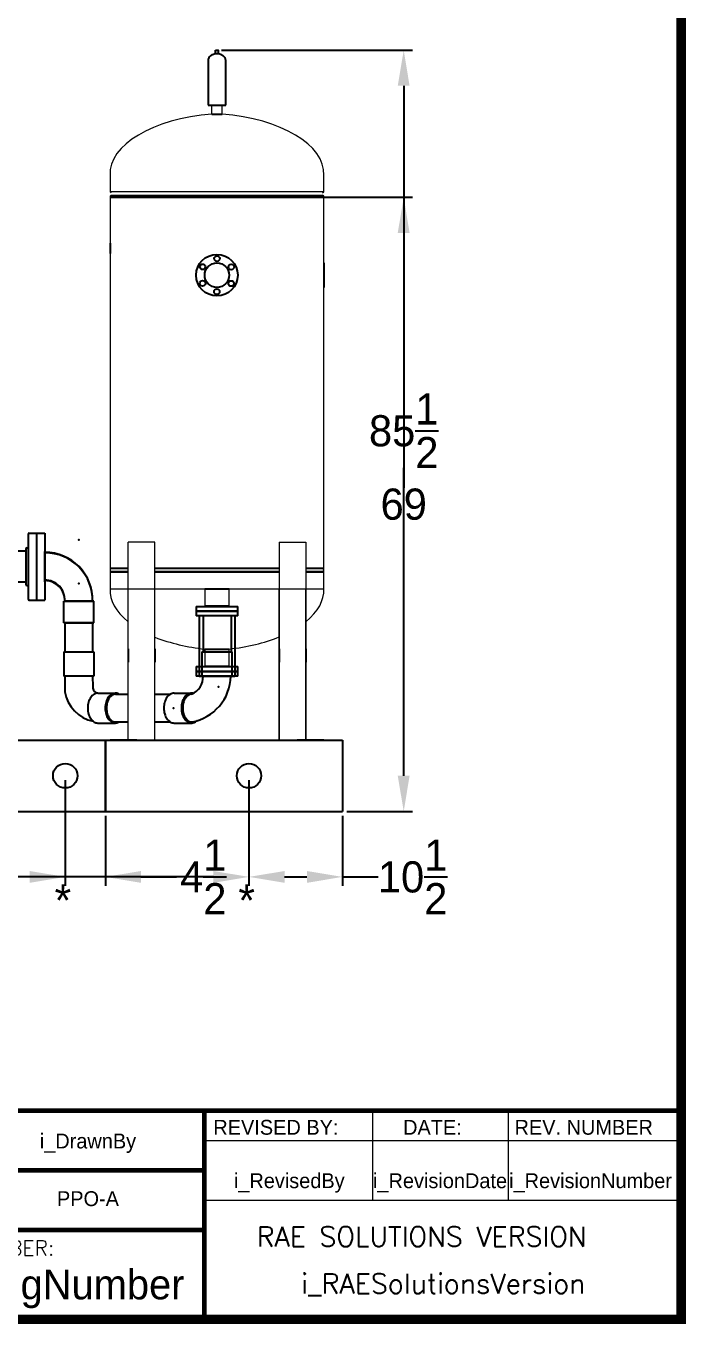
# Model space of a CAD drawing. Header units: inches. Extents: x 1687 to 2128, y 1222 to 1501.
# Drawn here: x 2049.5 to 2123.7, y 1228.3 to 1374.1 of the extents above; entities that cross this region are included whole.
import ezdxf
from ezdxf.enums import TextEntityAlignment as Align

# ---------------------------------------------------------------- set-up
doc = ezdxf.new("R2010")
doc.units = ezdxf.units.IN
doc.header["$MEASUREMENT"] = 0
doc.header["$PDSIZE"] = -1
for name, color, linetype in [('WATANK', 7, 'Continuous'), ('WCTANK', 7, 'Continuous'), ('WDPUMP', 7, 'Continuous'), ('WNOTANK', 7, 'Continuous'), ('WOTANK', 7, 'Continuous'), ('WSPUMP', 7, 'Continuous')]:
    doc.layers.add(name, color=color, linetype=linetype)
doc.styles.add('SIMPLEX', font='SIMPLEX')
doc.dimstyles.new('General Dimension', dxfattribs={"dimtxt": 3.5, "dimasz": 4, "dimexe": 1, "dimexo": 0.5, "dimgap": 0.09, "dimtad": 0, "dimtih": 1, "dimtoh": 1, "dimdec": 3, "dimzin": 0, "dimdsep": 46, "dimlunit": 5, "dimtxsty": 'Standard', "dimcen": 0.09, "dimadec": 0, "dimazin": 0, "dimtfac": 1, "dimtdec": 3, "dimtofl": 0, "dimtmove": 0, "dimatfit": 3, "dimfxl": 1, "dimtolj": 1, "dimtzin": 0, "dimarcsym": 0})

# ---------------------------------------------------------------- blocks, each defined once
blk = doc.blocks.new('*D46')
at = {"layer": 'Defpoints', "color": 0, "linetype": 'Continuous'}
for p in [(2012.32, 1289.86), (2074.58, 1289.86), (2074.58, 1278.5)]:
    blk.add_point(p, dxfattribs=at)
at = {"layer": 'WATANK', "color": 0, "linetype": 'Continuous', "lineweight": -2}
for p, q in [((2012.32, 1289.36), (2012.32, 1277.5)), ((2074.58, 1289.36), (2074.58, 1277.5)), ((2016.32, 1278.5), (2038.7, 1278.5)), ((2070.58, 1278.5), (2048.21, 1278.5))]:
    blk.add_line(p, q, dxfattribs=at)
at = {"layer": 'WATANK', "color": 0, "linetype": 'Continuous'}
for points in [[(2016.32, 1279.16), (2016.32, 1277.83), (2012.32, 1278.5)], [(2070.58, 1279.16), (2070.58, 1277.83), (2074.58, 1278.5)]]:
    blk.add_solid(points, dxfattribs=at)
at = {"layer": 'WATANK', "color": 0, "linetype": 'Continuous', "insert": (2043.45, 1278.5), "char_height": 3.5, "attachment_point": 5}
blk.add_mtext('\\A1;62{\\H1x;\\S1/4;}', dxfattribs=at)
blk = doc.blocks.new('*D47')
at = {"layer": 'Defpoints', "color": 0, "linetype": 'Continuous'}
for p in [(2074.58, 1289.86), (2085.08, 1285.86), (2085.08, 1278.5)]:
    blk.add_point(p, dxfattribs=at)
at = {"layer": 'WATANK', "color": 0, "linetype": 'Continuous', "lineweight": -2}
for p, q in [((2074.58, 1289.36), (2074.58, 1277.5)), ((2085.08, 1285.36), (2085.08, 1277.5)), ((2078.58, 1278.5), (2081.08, 1278.5)), ((2085.08, 1278.5), (2089.08, 1278.5))]:
    blk.add_line(p, q, dxfattribs=at)
at = {"layer": 'WATANK', "color": 0, "linetype": 'Continuous'}
for points in [[(2078.58, 1279.16), (2078.58, 1277.83), (2074.58, 1278.5)], [(2081.08, 1279.16), (2081.08, 1277.83), (2085.08, 1278.5)]]:
    blk.add_solid(points, dxfattribs=at)
at = {"layer": 'WATANK', "color": 0, "linetype": 'Continuous', "insert": (2092.96, 1278.5), "char_height": 3.5, "attachment_point": 5}
blk.add_mtext('\\A1;10{\\H1x;\\S1/2;}', dxfattribs=at)
blk = doc.blocks.new('*D50')
at = {"layer": 'Defpoints', "color": 0, "linetype": 'Continuous'}
for p in [(1999.01, 1289.86), (2053.95, 1289.86), (2053.95, 1278.5)]:
    blk.add_point(p, dxfattribs=at)
at = {"layer": 'WNOTANK', "color": 0, "linetype": 'Continuous', "lineweight": -2}
for p, q in [((1999.01, 1289.36), (1999.01, 1277.5)), ((2053.95, 1289.36), (2053.95, 1277.5)), ((2003.01, 1278.5), (2023.47, 1278.5)), ((2049.95, 1278.5), (2029.48, 1278.5))]:
    blk.add_line(p, q, dxfattribs=at)
at = {"layer": 'WNOTANK', "color": 0, "linetype": 'Continuous'}
for points in [[(2003.01, 1279.16), (2003.01, 1277.83), (1999.01, 1278.5)], [(2049.95, 1279.16), (2049.95, 1277.83), (2053.95, 1278.5)]]:
    blk.add_solid(points, dxfattribs=at)
at = {"layer": 'WNOTANK', "color": 0, "linetype": 'Continuous', "insert": (2026.48, 1278.5), "char_height": 3.5, "attachment_point": 5}
blk.add_mtext('\\A1;55', dxfattribs=at)
blk = doc.blocks.new('*D51')
at = {"layer": 'Defpoints', "color": 0, "linetype": 'Continuous'}
for p in [(2053.95, 1289.86), (2058.45, 1285.86), (2058.45, 1278.5)]:
    blk.add_point(p, dxfattribs=at)
at = {"layer": 'WNOTANK', "color": 0, "linetype": 'Continuous', "lineweight": -2}
for p, q in [((2053.95, 1289.36), (2053.95, 1277.5)), ((2058.45, 1285.36), (2058.45, 1277.5)), ((2049.95, 1278.5), (2045.95, 1278.5)), ((2062.45, 1278.5), (2066.45, 1278.5))]:
    blk.add_line(p, q, dxfattribs=at)
at = {"layer": 'WNOTANK', "color": 0, "linetype": 'Continuous'}
for points in [[(2049.95, 1279.16), (2049.95, 1277.83), (2053.95, 1278.5)], [(2062.45, 1279.16), (2062.45, 1277.83), (2058.45, 1278.5)]]:
    blk.add_solid(points, dxfattribs=at)
at = {"layer": 'WNOTANK', "color": 0, "linetype": 'Continuous', "insert": (2069.45, 1278.5), "char_height": 3.5, "attachment_point": 5}
blk.add_mtext('\\A1;4{\\H1x;\\S1/2;}', dxfattribs=at)
blk = doc.blocks.new('*D52')
at = {"layer": 'Defpoints', "color": 0}
for p in [(2070.98, 1371.39), (2091.96, 1371.39), (2085.08, 1285.86)]:
    blk.add_point(p, dxfattribs=at)
at = {"layer": 'WCTANK', "color": 0, "lineweight": -2}
for p, q in [((2071.48, 1371.39), (2092.96, 1371.39)), ((2091.96, 1367.39), (2091.96, 1332.8)), ((2091.96, 1289.86), (2091.96, 1324.45)), ((2085.58, 1285.86), (2092.96, 1285.86))]:
    blk.add_line(p, q, dxfattribs=at)
at = {"layer": 'WCTANK', "color": 0}
for points in [[(2091.29, 1367.39), (2092.62, 1367.39), (2091.96, 1371.39)], [(2091.29, 1289.86), (2092.62, 1289.86), (2091.96, 1285.86)]]:
    blk.add_solid(points, dxfattribs=at)
at = {"layer": 'WCTANK', "color": 0, "insert": (2091.96, 1328.63), "char_height": 3.5, "attachment_point": 5}
blk.add_mtext('\\A1;85{\\H1x;\\S1/2;}', dxfattribs=at)
blk = doc.blocks.new('*D53')
at = {"layer": 'Defpoints', "color": 0}
for p in [(2070.98, 1354.86), (2091.96, 1354.86), (2085.08, 1285.86)]:
    blk.add_point(p, dxfattribs=at)
at = {"layer": 'WOTANK', "color": 0, "lineweight": -2}
for p, q in [((2071.48, 1354.86), (2092.96, 1354.86)), ((2091.96, 1350.86), (2091.96, 1322.2)), ((2091.96, 1289.86), (2091.96, 1318.52)), ((2085.58, 1285.86), (2092.96, 1285.86))]:
    blk.add_line(p, q, dxfattribs=at)
at = {"layer": 'WOTANK', "color": 0}
for points in [[(2091.29, 1350.86), (2092.62, 1350.86), (2091.96, 1354.86)], [(2091.29, 1289.86), (2092.62, 1289.86), (2091.96, 1285.86)]]:
    blk.add_solid(points, dxfattribs=at)
at = {"layer": 'WOTANK', "color": 0, "insert": (2091.96, 1320.36), "char_height": 3.5, "attachment_point": 5}
blk.add_mtext('\\A1;69', dxfattribs=at)

msp = doc.modelspace()

# ---------------------------------------------------------------- linework, layer by layer
at = {"color": 0, "linetype": 'Continuous'}
for p, q in [((1939.5656, 1293.8642), (2058.4461, 1293.8642)), ((1939.5656, 1293.8642), (2058.4461, 1293.8642)), ((1939.5656, 1285.8642), (2058.4461, 1285.8642)), ((1939.5656, 1285.8642), (2058.4461, 1285.8642))]:
    msp.add_line(p, q, dxfattribs=at)
at = {"color": 0, "linetype": 'Continuous', "lineweight": 20}
for p, q in [((1935.6678, 1252.2228), (2069.5709, 1252.2228)), ((2069.5709, 1252.2228), (2069.5709, 1228.7897)), ((2069.5709, 1252.2228), (2123.1322, 1252.2228)), ((2069.5709, 1252.2228), (2069.5709, 1248.8752)), ((2088.4696, 1252.2228), (2088.4696, 1242.18)), ((2103.6895, 1252.2228), (2103.6895, 1242.18)), ((2069.5709, 1248.8752), (2123.1322, 1248.8752)), ((2029.4, 1245.5276), (2069.5709, 1245.5276)), ((2069.5709, 1242.18), (2123.1322, 1242.18)), ((2069.5709, 1238.8325), (1935.6678, 1238.8325))]:
    msp.add_line(p, q, dxfattribs=at)
for points, const_width in [([(1694.6422, 1228.7897), (2123.1322, 1228.7897), (2123.1322, 1496.596), (1694.6422, 1496.596), (1694.6422, 1228.7897)], 1.0712), ([(2123.1322, 1252.2228), (1801.7647, 1252.2228), (1801.7647, 1228.7897)], 0.5356), ([(2069.5709, 1228.7897), (2069.5709, 1252.2228), (2123.1322, 1252.2228)], 0.5356), ([(2069.5709, 1245.5276), (2029.4, 1245.5276), (2029.4, 1228.7897)], 0.5356), ([(2069.5709, 1238.8325), (1935.6678, 1238.8325)], 0.5356)]:
    msp.add_lwpolyline(points, dxfattribs=dict(at, const_width=const_width))
at = {"color": 0, "linetype": 'Continuous'}
msp.add_point((2055.4566, 1316.3644), dxfattribs=at)
at = {"color": 0, "linetype": 'Continuous', "lineweight": 20}
msp.add_point((2069.5709, 1228.7897), dxfattribs=at)
at = {"layer": 'WATANK', "color": 0, "linetype": 'Continuous'}
for p, q in [((2050.7232, 1317.1076), (2051.6632, 1317.1076)), ((2051.6632, 1317.1076), (2051.6632, 1309.6076)), ((2051.6632, 1311.6701), (2051.6632, 1315.0451)), ((2051.6632, 1311.6749), (2051.6632, 1315.0403)), ((2050.7232, 1309.6076), (2051.6632, 1309.6076)), ((2053.7739, 1307.0949), (2053.7739, 1309.4988)), ((2057.1393, 1309.4988), (2053.7739, 1309.4988)), ((2053.7743, 1307.0381), (2053.7743, 1309.442)), ((2057.1397, 1309.442), (2053.7743, 1309.442)), ((2057.1393, 1307.0949), (2057.1393, 1309.4988)), ((2057.1397, 1307.0381), (2057.1397, 1309.442)), ((2053.7739, 1307.0949), (2057.1393, 1307.0949)), ((2053.7743, 1307.0381), (2057.1397, 1307.0381)), ((2053.8941, 1307.0949), (2053.8941, 1303.7876)), ((2053.8941, 1307.0381), (2053.8941, 1303.7876)), ((2057.0191, 1307.0949), (2057.0191, 1303.7876)), ((2057.0191, 1307.0381), (2057.0191, 1303.7876)), ((2053.774, 1303.7876), (2057.1393, 1303.7876)), ((2053.774, 1303.7876), (2053.774, 1301.056)), ((2053.774, 1303.7876), (2057.1393, 1303.7876)), ((2053.774, 1303.7876), (2053.774, 1301.056)), ((2057.1393, 1303.7876), (2057.1393, 1301.056)), ((2057.1393, 1303.7876), (2057.1393, 1301.056)), ((2069.2961, 1303.7876), (2072.6615, 1303.7876)), ((2069.2961, 1303.7876), (2069.2961, 1301.056)), ((2072.6615, 1303.7876), (2072.6615, 1301.056)), ((2057.1393, 1301.056), (2053.774, 1301.056)), ((2057.1393, 1301.056), (2053.774, 1301.056)), ((2053.8941, 1301.056), (2053.8941, 1299.2966)), ((2057.0191, 1301.056), (2053.8941, 1301.056)), ((2057.0191, 1301.056), (2053.8941, 1301.056)), ((2053.8941, 1301.056), (2053.8941, 1299.2966)), ((2057.0191, 1301.056), (2053.8941, 1301.056)), ((2057.0191, 1301.056), (2053.8941, 1301.056)), ((2057.0191, 1301.056), (2057.0436, 1299.8534)), ((2057.0191, 1301.056), (2057.0436, 1299.8534)), ((2072.6615, 1301.056), (2069.2961, 1301.056)), ((2072.5413, 1301.056), (2069.4163, 1301.056)), ((2072.5413, 1301.056), (2069.4163, 1301.056)), ((2057.6129, 1299.153), (2059.5798, 1299.153)), ((2057.6129, 1299.153), (2059.5798, 1299.153)), ((2059.5798, 1299.0328), (2060.997, 1299.0328)), ((2059.5798, 1299.0328), (2060.997, 1299.0328)), ((2063.997, 1299.0328), (2065.7471, 1299.0328)), ((2063.997, 1299.0328), (2065.7471, 1299.0328)), ((2066.168, 1299.153), (2068.1349, 1299.153)), ((2066.168, 1299.153), (2068.1349, 1299.153)), ((2057.6129, 1295.7876), (2059.5798, 1295.7876)), ((2059.5798, 1295.9078), (2060.997, 1295.9078)), ((2059.5798, 1295.9078), (2060.997, 1295.9078)), ((2063.997, 1295.9078), (2065.7471, 1295.9078)), ((2063.997, 1295.9078), (2065.7471, 1295.9078)), ((2066.168, 1295.7876), (2068.1349, 1295.7876)), ((2066.168, 1295.7876), (2068.1349, 1295.7876)), ((2058.4461, 1293.8642), (2085.0823, 1293.8642)), ((2058.4461, 1293.8642), (2085.0823, 1293.8642)), ((2085.0823, 1293.8642), (2085.0823, 1285.8642)), ((2085.0823, 1293.8642), (2085.0823, 1285.8642)), ((2058.4461, 1285.8642), (2085.0823, 1285.8642)), ((2058.4461, 1285.8642), (2085.0823, 1285.8642))]:
    msp.add_line(p, q, dxfattribs=at)
for points in [[(2057.6129, 1299.153, 0.13736214), (2057.1991, 1299.0371, 0.10702004), (2056.8019, 1298.6601, 0.08095628), (2056.5585, 1298.1387, 0.06890561), (2056.4659, 1297.4703, 0.06890561), (2056.5585, 1296.8018, 0.08095628), (2056.8019, 1296.2805, 0.10702004), (2057.1991, 1295.9035, 0.13736214), (2057.6129, 1295.7876, 0.13736214)], [(2057.6129, 1299.153, 0.13736214), (2057.1991, 1299.0371, 0.10702004), (2056.8019, 1298.6601, 0.08095628), (2056.5585, 1298.1387, 0.06890561), (2056.4659, 1297.4703, 0.06890561), (2056.5585, 1296.8018, 0.08095628), (2056.8019, 1296.2805, 0.10702004), (2057.1991, 1295.9035, 0.13736214), (2057.6129, 1295.7876, 0.13736214)], [(2059.9334, 1299.0703, 0.25685384), (2059.166, 1299.0371, 0.10702004), (2058.7688, 1298.6601, 0.08095628), (2058.5254, 1298.1387, 0.06890561), (2058.4328, 1297.4703, 0.06890561), (2058.5254, 1296.8018, 0.08095628), (2058.7688, 1296.2805, 0.10702004), (2059.166, 1295.9035, 0.25685384), (2059.9334, 1295.8703, 0.13736214)], [(2059.9334, 1299.0703, 0.25685384), (2059.166, 1299.0371, 0.10702004), (2058.7688, 1298.6601, 0.08095628), (2058.5254, 1298.1387, 0.06890561), (2058.4328, 1297.4703, 0.06890561), (2058.5254, 1296.8018, 0.08095628), (2058.7688, 1296.2805, 0.10702004), (2059.166, 1295.9035, 0.25685384), (2059.9334, 1295.8703, 0.13736214)], [(2059.5798, 1299.0328, 0.14542375), (2059.2263, 1298.9277, 0.10716955), (2058.8777, 1298.5751, 0.0773324), (2058.6676, 1298.094, 0.06443577), (2058.5869, 1297.4703, 0.06443577), (2058.6676, 1296.8466, 0.0773324), (2058.8777, 1296.3654, 0.10716955), (2059.2263, 1296.0129, 0.14542375), (2059.5798, 1295.9078, 0.14542375)], [(2059.5798, 1299.0328, 0.14542375), (2059.2263, 1298.9277, 0.10716955), (2058.8777, 1298.5751, 0.0773324), (2058.6676, 1298.094, 0.06443577), (2058.5869, 1297.4703, 0.06443577), (2058.6676, 1296.8466, 0.0773324), (2058.8777, 1296.3654, 0.10716955), (2059.2263, 1296.0129, 0.14542375), (2059.5798, 1295.9078, 0.14542375)], [(2066.168, 1299.153, 0.13736214), (2065.7541, 1299.0371, 0.10702004), (2065.3569, 1298.6601, 0.08095628), (2065.1135, 1298.1387, 0.06890561), (2065.021, 1297.4703, 0.06890561), (2065.1135, 1296.8018, 0.08095628), (2065.3569, 1296.2805, 0.10702004), (2065.7541, 1295.9035, 0.13736214), (2066.168, 1295.7876, 0.13736214)], [(2066.168, 1299.153, 0.13736214), (2065.7541, 1299.0371, 0.10702004), (2065.3569, 1298.6601, 0.08095628), (2065.1135, 1298.1387, 0.06890561), (2065.021, 1297.4703, 0.06890561), (2065.1135, 1296.8018, 0.08095628), (2065.3569, 1296.2805, 0.10702004), (2065.7541, 1295.9035, 0.13736214), (2066.168, 1295.7876, 0.13736214)], [(2068.2925, 1299.1372, 0.18847754), (2067.721, 1299.0371, 0.10702004), (2067.3238, 1298.6601, 0.08095628), (2067.0804, 1298.1387, 0.06890561), (2066.9878, 1297.4703, 0.06890561), (2067.0804, 1296.8018, 0.08095628), (2067.3238, 1296.2805, 0.10702004), (2067.721, 1295.9035, 0.39098618), (2068.7807, 1296.1176, 0.13736214)], [(2068.2925, 1299.1372, 0.18847754), (2067.721, 1299.0371, 0.10702004), (2067.3238, 1298.6601, 0.08095628), (2067.0804, 1298.1387, 0.06890561), (2066.9878, 1297.4703, 0.06890561), (2067.0804, 1296.8018, 0.08095628), (2067.3238, 1296.2805, 0.10702004), (2067.721, 1295.9035, 0.39098618), (2068.7807, 1296.1176, 0.13736214)], [(2068.1349, 1299.0328, 0.14542375), (2067.7813, 1298.9277, 0.10716955), (2067.4327, 1298.5751, 0.0773324), (2067.2226, 1298.094, 0.06443577), (2067.1419, 1297.4703, 0.06443577), (2067.2226, 1296.8466, 0.0773324), (2067.4327, 1296.3654, 0.10716955), (2067.7813, 1296.0129, 0.14542375), (2068.1349, 1295.9078, 0.14542375)], [(2068.1349, 1299.0328, 0.14542375), (2067.7813, 1298.9277, 0.10716955), (2067.4327, 1298.5751, 0.0773324), (2067.2226, 1298.094, 0.06443577), (2067.1419, 1297.4703, 0.06443577), (2067.2226, 1296.8466, 0.0773324), (2067.4327, 1296.3654, 0.10716955), (2067.7813, 1296.0129, 0.14542375), (2068.1349, 1295.9078, 0.14542375)]]:
    msp.add_lwpolyline(points, format="xyb", dxfattribs=at)
for centre, radius in [((2070.9788, 1346.1142), 2.3363), ((2070.9788, 1346.1142), 2.3363), ((2070.9874, 1347.9698), 0.3125), ((2070.9874, 1347.9698), 0.3125), ((2069.3761, 1347.0495), 0.3125), ((2069.3761, 1347.0495), 0.3125), ((2072.5901, 1347.0345), 0.3125), ((2072.5901, 1347.0345), 0.3125), ((2069.3674, 1345.1938), 0.3125), ((2069.3674, 1345.1938), 0.3125), ((2072.5815, 1345.1789), 0.3125), ((2072.5815, 1345.1789), 0.3125), ((2070.9702, 1344.2585), 0.3125), ((2070.9702, 1344.2585), 0.3125), ((2074.5823, 1289.8642), 1.375), ((2074.5823, 1289.8642), 1.375)]:
    msp.add_circle(centre, radius, dxfattribs=at)
for centre, radius, start, end in [((2051.6624, 1309.618), 5.3581, 358.72526, 89.991433), ((2051.6628, 1309.5612), 5.3581, 358.72526, 89.995716), ((2051.6584, 1309.614), 2.2387, 357.04941, 89.878052), ((2051.6588, 1309.5572), 2.2387, 357.04941, 89.888305), ((2057.8438, 1299.8534), 0.8002, 176.139151, 237.252913), ((2057.8438, 1299.8534), 0.8002, 176.139151, 237.252913), ((2067.4304, 1300.8964), 1.9923, 290.706305, 4.596702), ((2067.1953, 1301.1719), 5.3473, 280.120234, 358.758564), ((2067.4304, 1300.8964), 1.9923, 290.706305, 4.596702), ((2067.1953, 1301.1719), 5.3473, 280.120234, 358.758564), ((2057.9527, 1300.0156), 4.1218, 190.045375, 257.726477), ((2057.9527, 1300.0156), 4.1218, 190.045375, 257.726477)]:
    msp.add_arc(centre, radius, start, end, dxfattribs=at)
for p in [(2055.4566, 1311.4664), (2071.1519, 1299.8741), (2071.1519, 1299.8741), (2066.1202, 1297.4703), (2066.1202, 1297.4703)]:
    msp.add_point(p, dxfattribs=at)
at = {"layer": 'WCTANK', "color": 0, "linetype": 'Continuous'}
for p, q in [((2069.9788, 1370.2293), (2069.9788, 1365.2293)), ((2069.9788, 1370.2293), (2069.9788, 1365.2293)), ((2071.9788, 1365.2293), (2071.9788, 1370.2293)), ((2071.9788, 1365.2293), (2071.9788, 1370.2293)), ((2069.9788, 1365.2293), (2071.9788, 1365.2293)), ((2069.9788, 1365.2293), (2071.9788, 1365.2293)), ((2070.4007, 1364.1958), (2071.5569, 1364.1958)), ((2070.4007, 1364.1958), (2071.5569, 1364.1958)), ((2058.9788, 1349.6923), (2058.9788, 1348.5361)), ((2058.9788, 1349.6923), (2058.9788, 1348.5361)), ((2082.9788, 1347.4892), (2082.9788, 1344.7392)), ((2082.9788, 1347.4892), (2082.9788, 1344.7392)), ((2060.997, 1304.1142), (2060.997, 1302.6142)), ((2060.997, 1304.1142), (2060.997, 1302.6142)), ((2063.997, 1304.1142), (2063.997, 1302.6142)), ((2063.997, 1304.1142), (2063.997, 1302.6142)), ((2069.6038, 1304.1022), (2072.3538, 1304.1022)), ((2069.6038, 1304.1022), (2072.3538, 1304.1022)), ((2068.6424, 1302.1241), (2073.3151, 1302.1241)), ((2068.6424, 1302.1241), (2073.3151, 1302.1241)), ((2073.3151, 1301.59), (2068.6424, 1301.59)), ((2068.6424, 1301.59), (2073.3151, 1301.59)), ((2073.3151, 1301.59), (2068.6424, 1301.59)), ((2068.6424, 1301.59), (2073.3151, 1301.59)), ((2073.3151, 1301.056), (2068.6424, 1301.056)), ((2073.3151, 1301.056), (2068.6424, 1301.056))]:
    msp.add_line(p, q, dxfattribs=at)
at = {"layer": 'WCTANK', "color": 0, "linetype": 'Continuous', "lineweight": 15}
for p, q in [((2070.4007, 1364.1958), (2070.4007, 1365.2094)), ((2070.4007, 1364.1958), (2070.4007, 1365.2094)), ((2070.4007, 1364.1958), (2070.4007, 1365.2094)), ((2070.4007, 1364.1958), (2070.4007, 1365.2094)), ((2071.5569, 1365.1293), (2070.4007, 1365.1293)), ((2071.5569, 1365.1293), (2070.4007, 1365.1293)), ((2071.5569, 1365.1293), (2070.4007, 1365.1293)), ((2071.5569, 1365.1293), (2070.4007, 1365.1293)), ((2071.4569, 1365.2293), (2070.5007, 1365.2293)), ((2071.4569, 1365.2293), (2070.5007, 1365.2293)), ((2071.4569, 1365.2293), (2070.5007, 1365.2293)), ((2071.4569, 1365.2293), (2070.5007, 1365.2293)), ((2071.5569, 1364.1958), (2071.5569, 1365.2094)), ((2071.5569, 1364.1958), (2071.5569, 1365.2094)), ((2071.5569, 1364.1958), (2071.5569, 1365.2094)), ((2071.5569, 1364.1958), (2071.5569, 1365.2094)), ((2058.9788, 1357.3642), (2058.9788, 1355.4892)), ((2058.9788, 1357.3642), (2058.9788, 1355.4892)), ((2082.9788, 1355.4892), (2082.9788, 1357.3642)), ((2082.9788, 1355.4892), (2082.9788, 1357.3642)), ((2058.9788, 1355.4892), (2059.1038, 1355.3642)), ((2082.9788, 1355.4892), (2058.9788, 1355.4892)), ((2058.9788, 1355.4892), (2059.1038, 1355.3642)), ((2082.9788, 1355.4892), (2058.9788, 1355.4892)), ((2059.1038, 1355.1142), (2058.9788, 1354.9892)), ((2059.1038, 1355.1142), (2058.9788, 1354.9892)), ((2059.1038, 1355.1142), (2070.9788, 1355.1142)), ((2059.1038, 1355.1142), (2070.9788, 1355.1142)), ((2070.9788, 1355.1142), (2082.8538, 1355.1142)), ((2070.9788, 1355.1142), (2082.8538, 1355.1142)), ((2082.8538, 1355.3642), (2082.9788, 1355.4892)), ((2082.8538, 1355.3642), (2082.9788, 1355.4892)), ((2082.9788, 1354.9892), (2082.8538, 1355.1142)), ((2082.9788, 1354.9892), (2082.8538, 1355.1142)), ((2058.9788, 1354.9892), (2058.9788, 1349.6923)), ((2070.9788, 1354.9892), (2058.9788, 1354.9892)), ((2058.9788, 1354.9892), (2058.9788, 1349.6923)), ((2070.9788, 1354.9892), (2058.9788, 1354.9892)), ((2082.9788, 1354.9892), (2070.9788, 1354.9892)), ((2082.9788, 1354.9892), (2070.9788, 1354.9892)), ((2082.9788, 1347.4892), (2082.9788, 1354.9892)), ((2082.9788, 1347.4892), (2082.9788, 1354.9892)), ((2058.9788, 1348.5361), (2058.9788, 1313.2392)), ((2058.9788, 1348.5361), (2058.9788, 1313.2392)), ((2082.9788, 1313.2392), (2082.9788, 1344.7392)), ((2082.9788, 1313.2392), (2082.9788, 1344.7392)), ((2060.997, 1304.1142), (2060.997, 1316.1142)), ((2063.997, 1316.1142), (2060.997, 1316.1142)), ((2060.997, 1304.1142), (2060.997, 1316.1142)), ((2063.997, 1316.1142), (2060.997, 1316.1142)), ((2063.997, 1304.1142), (2063.997, 1316.1142)), ((2063.997, 1304.1142), (2063.997, 1316.1142)), ((2077.9605, 1316.1142), (2077.9605, 1293.8642)), ((2077.9605, 1316.1142), (2080.9605, 1316.1142)), ((2077.9605, 1316.1142), (2077.9605, 1293.8642)), ((2077.9605, 1316.1142), (2080.9605, 1316.1142)), ((2080.9605, 1316.1142), (2080.9605, 1293.8642)), ((2080.9605, 1316.1142), (2080.9605, 1293.8642)), ((2058.9788, 1313.2392), (2059.1038, 1313.1142)), ((2058.9788, 1313.2392), (2060.997, 1313.2392)), ((2058.9788, 1313.2392), (2059.1038, 1313.1142)), ((2058.9788, 1313.2392), (2060.997, 1313.2392)), ((2059.1038, 1312.8642), (2058.9788, 1312.7392)), ((2059.1038, 1312.8642), (2058.9788, 1312.7392)), ((2060.997, 1313.1142), (2059.1038, 1313.1142)), ((2060.997, 1313.1142), (2059.1038, 1313.1142)), ((2059.1038, 1312.8642), (2060.997, 1312.8642)), ((2059.1038, 1312.8642), (2060.997, 1312.8642)), ((2063.997, 1313.2392), (2070.9788, 1313.2392)), ((2063.997, 1313.2392), (2070.9788, 1313.2392)), ((2070.9788, 1313.1142), (2063.997, 1313.1142)), ((2070.9788, 1313.1142), (2063.997, 1313.1142)), ((2063.997, 1312.8642), (2077.9605, 1312.8642)), ((2063.997, 1312.8642), (2077.9605, 1312.8642)), ((2070.9788, 1313.2392), (2077.9605, 1313.2392)), ((2070.9788, 1313.2392), (2077.9605, 1313.2392)), ((2077.9605, 1313.1142), (2070.9788, 1313.1142)), ((2077.9605, 1313.1142), (2070.9788, 1313.1142)), ((2080.9605, 1313.2392), (2082.9788, 1313.2392)), ((2080.9605, 1313.2392), (2082.9788, 1313.2392)), ((2082.8538, 1313.1142), (2080.9605, 1313.1142)), ((2082.8538, 1313.1142), (2080.9605, 1313.1142)), ((2080.9605, 1312.8642), (2082.8538, 1312.8642)), ((2080.9605, 1312.8642), (2082.8538, 1312.8642)), ((2082.8538, 1313.1142), (2082.9788, 1313.2392)), ((2082.8538, 1313.1142), (2082.9788, 1313.2392)), ((2082.9788, 1312.7392), (2082.8538, 1312.8642)), ((2082.9788, 1312.7392), (2082.8538, 1312.8642)), ((2058.9788, 1312.7392), (2058.9788, 1310.8642)), ((2058.9788, 1312.7392), (2060.997, 1312.7392)), ((2058.9788, 1312.7392), (2058.9788, 1310.8642)), ((2058.9788, 1312.7392), (2060.997, 1312.7392)), ((2063.997, 1312.7392), (2077.9605, 1312.7392)), ((2063.997, 1312.7392), (2077.9605, 1312.7392)), ((2080.9605, 1312.7392), (2082.9788, 1312.7392)), ((2080.9605, 1312.7392), (2082.9788, 1312.7392)), ((2082.9788, 1310.8642), (2082.9788, 1312.7392)), ((2082.9788, 1310.8642), (2082.9788, 1312.7392)), ((2058.9788, 1310.8642), (2060.997, 1310.8642)), ((2058.9788, 1310.8642), (2060.997, 1310.8642)), ((2063.997, 1310.8642), (2077.9605, 1310.8642)), ((2063.997, 1310.8642), (2077.9605, 1310.8642)), ((2080.9605, 1310.8642), (2082.9788, 1310.8642)), ((2080.9605, 1310.8642), (2082.9788, 1310.8642)), ((2069.6038, 1304.1022), (2069.6038, 1302.2241)), ((2069.6038, 1304.1022), (2069.6038, 1302.2241)), ((2072.3538, 1302.2241), (2072.3538, 1304.1022)), ((2072.3538, 1302.2241), (2072.3538, 1304.1022)), ((2060.997, 1293.8642), (2060.997, 1302.6142)), ((2060.997, 1293.8642), (2060.997, 1302.6142)), ((2063.997, 1293.8642), (2063.997, 1302.6142)), ((2063.997, 1293.8642), (2063.997, 1302.6142)), ((2069.6038, 1302.2241), (2070.9788, 1302.2241)), ((2069.6038, 1302.2241), (2070.9788, 1302.2241)), ((2070.9788, 1302.1241), (2069.7038, 1302.1241)), ((2070.9788, 1302.1241), (2069.7038, 1302.1241)), ((2070.9788, 1302.2241), (2072.3538, 1302.2241)), ((2070.9788, 1302.2241), (2072.3538, 1302.2241)), ((2072.2538, 1302.1241), (2070.9788, 1302.1241)), ((2072.2538, 1302.1241), (2070.9788, 1302.1241)), ((2063.997, 1293.8642), (2060.997, 1293.8642)), ((2063.997, 1293.8642), (2060.997, 1293.8642)), ((2077.9605, 1293.8642), (2080.9605, 1293.8642)), ((2077.9605, 1293.8642), (2080.9605, 1293.8642))]:
    msp.add_line(p, q, dxfattribs=at)
at = {"layer": 'WCTANK', "color": 0, "linetype": 'Continuous'}
msp.add_lwpolyline([(2070.8346, 1371.3916), (2071.1229, 1371.3916), (2071.1229, 1370.9821), (2070.8346, 1370.9821)], close=True, dxfattribs=at)
msp.add_lwpolyline([(2070.8346, 1371.3916), (2071.1229, 1371.3916), (2071.1229, 1370.9821), (2070.8346, 1370.9821)], close=True, dxfattribs=at)
at = {"layer": 'WCTANK', "color": 0, "linetype": 'Continuous', "lineweight": 15, "flags": 128}
for points in [[(2070.5007, 1365.2293), (2070.4811, 1365.2274), (2070.4007, 1365.2094)], [(2070.5007, 1365.2293), (2070.4811, 1365.2274), (2070.4007, 1365.2094)], [(2070.5007, 1365.2293), (2070.4811, 1365.2274), (2070.4007, 1365.2094)], [(2070.5007, 1365.2293), (2070.4811, 1365.2274), (2070.4007, 1365.2094)], [(2071.5569, 1365.2094), (2071.4764, 1365.2274), (2071.4569, 1365.2293)], [(2071.5569, 1365.2094), (2071.4764, 1365.2274), (2071.4569, 1365.2293)], [(2071.5569, 1365.2094), (2071.4764, 1365.2274), (2071.4569, 1365.2293)], [(2071.5569, 1365.2094), (2071.4764, 1365.2274), (2071.4569, 1365.2293)]]:
    msp.add_lwpolyline(points, dxfattribs=at)
at = {"layer": 'WCTANK', "color": 0, "linetype": 'Continuous'}
msp.add_circle((2070.9788, 1346.1142), 1.375, dxfattribs=at)
msp.add_circle((2070.9788, 1346.1142), 1.375, dxfattribs=at)
at = {"layer": 'WCTANK', "color": 0, "linetype": 'Continuous', "lineweight": 15}
for centre, radius, start, end in [((2071.8965, 1326.3298), 22.3455, 249.297517, 264.110857), ((2071.8965, 1326.3298), 22.3455, 249.297517, 264.110857), ((2069.7038, 1302.2241), 0.1, 180, 270), ((2069.7038, 1302.2241), 0.1, 180, 270), ((2072.2538, 1302.2241), 0.1, 270, 0), ((2072.2538, 1302.2241), 0.1, 270, 0)]:
    msp.add_arc(centre, radius, start, end, dxfattribs=at)
at = {"layer": 'WCTANK', "color": 0, "linetype": 'Continuous'}
msp.add_ellipse((2070.9788, 1370.2293), major_axis=(1, 0), ratio=0.75283657, start_param=0, end_param=3.14159265, dxfattribs=at)
msp.add_ellipse((2070.9788, 1370.2293), major_axis=(1, 0), ratio=0.75283657, start_param=0, end_param=3.14159265, dxfattribs=at)
at = {"layer": 'WCTANK', "color": 0, "linetype": 'Continuous', "lineweight": 15}
for centre, major_axis, start_param, end_param in [((2070.9788, 1358.1043), (12, 0.7401), 1.58760161, 3.14159265), ((2070.9788, 1358.1043), (12, 0.7401), 1.58760161, 3.14159265), ((2070.9788, 1358.1043), (-12, 0.7401), 3.14159265, 4.69558369), ((2070.9788, 1358.1043), (-12, 0.7401), 3.14159265, 4.69558369), ((2070.9788, 1310.1241), (-12, 0.7401), 0, 0.62053441), ((2070.9788, 1310.1241), (-12, 0.7401), 0, 0.62053441), ((2070.9788, 1310.1241), (12, 0.7401), -0.62053441, 0), ((2070.9788, 1310.1241), (12, 0.7401), -0.62053441, 0), ((2070.9788, 1310.1241), (12, 0.7401), -1.48738423, -0.9815593), ((2070.9788, 1310.1241), (12, 0.7401), -1.48738423, -0.9815593)]:
    msp.add_ellipse(centre, major_axis=major_axis, ratio=0.50873263, start_param=start_param, end_param=end_param, dxfattribs=at)
at = {"layer": 'WCTANK', "color": 0, "linetype": 'Continuous'}
for points in [[(2068.6424, 1302.1241), (2068.6424, 1301.59)], [(2068.6424, 1302.1241), (2068.6424, 1301.59)], [(2068.6424, 1301.59), (2068.6424, 1301.056)], [(2068.6424, 1301.59), (2068.6424, 1301.056)], [(2073.3151, 1301.59), (2073.3151, 1302.1241)], [(2073.3151, 1301.59), (2073.3151, 1302.1241)], [(2073.3151, 1301.056), (2073.3151, 1301.59)], [(2073.3151, 1301.056), (2073.3151, 1301.59)]]:
    msp.add_open_spline(points, degree=1, dxfattribs=at)
at = {"layer": 'WDPUMP', "color": 0, "linetype": 'Continuous'}
for p, q in [((2049.7832, 1316.9876), (2049.7832, 1309.7276)), ((2049.9032, 1317.1076), (2050.7232, 1317.1076)), ((2050.7232, 1317.1076), (2050.7232, 1309.6076)), ((2049.5332, 1315.1076), (2047.3482, 1315.1076)), ((2049.5332, 1315.3626), (2049.5332, 1311.3526)), ((2049.6532, 1315.4826), (2049.7832, 1315.4826)), ((2049.5332, 1311.6076), (2047.3482, 1311.6076)), ((2049.6532, 1311.2326), (2049.7832, 1311.2326)), ((2049.9032, 1309.6076), (2050.7232, 1309.6076))]:
    msp.add_line(p, q, dxfattribs=at)
for centre, start, end in [((2049.9032, 1316.9876), 90, 180), ((2049.6532, 1315.3626), 90, 180), ((2049.6532, 1311.3526), 180, 270), ((2049.9032, 1309.7276), 180, 270)]:
    msp.add_arc(centre, 0.12, start, end, dxfattribs=at)
at = {"layer": 'WNOTANK', "color": 0, "linetype": 'Continuous'}
for p, q in [((2058.4461, 1293.8642), (2058.4461, 1285.8642)), ((2058.4635, 1293.8642), (2058.4635, 1285.8642))]:
    msp.add_line(p, q, dxfattribs=at)
msp.add_circle((2053.9461, 1289.8642), 1.375, dxfattribs=at)
msp.add_circle((2053.9461, 1289.8642), 1.375, dxfattribs=at)
at = {"layer": 'WOTANK', "color": 0, "linetype": 'Continuous', "lineweight": 15}
for p, q in [((2058.9788, 1354.8642), (2058.9788, 1310.8642)), ((2058.9788, 1354.8642), (2058.9788, 1310.8642)), ((2082.9788, 1310.8642), (2082.9788, 1354.8642)), ((2082.9788, 1310.8642), (2082.9788, 1354.8642)), ((2058.9788, 1310.8642), (2082.9788, 1310.8642)), ((2058.9788, 1310.8642), (2082.9788, 1310.8642)), ((2060.997, 1304.1142), (2060.997, 1310.8642)), ((2060.997, 1304.1142), (2060.997, 1310.8642)), ((2063.997, 1304.1142), (2063.997, 1310.8642)), ((2063.997, 1304.1142), (2063.997, 1310.8642)), ((2069.6038, 1310.8642), (2069.6038, 1308.9861)), ((2069.6038, 1310.8642), (2069.6038, 1308.9861)), ((2072.3538, 1308.9861), (2072.3538, 1310.8642)), ((2072.3538, 1308.9861), (2072.3538, 1310.8642)), ((2077.9605, 1304.1142), (2077.9605, 1310.8642)), ((2077.9605, 1304.1142), (2077.9605, 1310.8642)), ((2080.9605, 1304.1142), (2080.9605, 1310.8642)), ((2080.9605, 1304.1142), (2080.9605, 1310.8642)), ((2069.6038, 1308.9861), (2070.9788, 1308.9861)), ((2069.6038, 1308.9861), (2070.9788, 1308.9861)), ((2070.9788, 1308.8861), (2069.7038, 1308.8861)), ((2070.9788, 1308.8861), (2069.7038, 1308.8861)), ((2070.9788, 1308.9861), (2072.3538, 1308.9861)), ((2070.9788, 1308.9861), (2072.3538, 1308.9861)), ((2072.2538, 1308.8861), (2070.9788, 1308.8861)), ((2072.2538, 1308.8861), (2070.9788, 1308.8861)), ((2060.997, 1293.8642), (2060.997, 1302.6142)), ((2060.997, 1293.8642), (2060.997, 1302.6142)), ((2063.997, 1293.8642), (2063.997, 1302.6142)), ((2063.997, 1293.8642), (2063.997, 1302.6142)), ((2077.9605, 1293.8642), (2077.9605, 1302.6142)), ((2077.9605, 1293.8642), (2077.9605, 1302.6142)), ((2080.9605, 1293.8642), (2080.9605, 1302.6142)), ((2080.9605, 1293.8642), (2080.9605, 1302.6142))]:
    msp.add_line(p, q, dxfattribs=at)
at = {"layer": 'WOTANK', "color": 0, "linetype": 'Continuous'}
for p, q in [((2058.9788, 1354.8642), (2082.9788, 1354.8642)), ((2058.9788, 1354.8642), (2082.9788, 1354.8642)), ((2069.6038, 1310.8642), (2072.3538, 1310.8642)), ((2069.6038, 1310.8642), (2072.3538, 1310.8642)), ((2068.6424, 1308.8861), (2073.3151, 1308.8861)), ((2068.6424, 1308.8861), (2073.3151, 1308.8861)), ((2073.3151, 1308.3521), (2068.6424, 1308.3521)), ((2068.6424, 1308.3521), (2073.3151, 1308.3521)), ((2073.3151, 1308.3521), (2068.6424, 1308.3521)), ((2068.6424, 1308.3521), (2073.3151, 1308.3521)), ((2073.3151, 1307.818), (2068.6424, 1307.818)), ((2073.3151, 1307.818), (2068.6424, 1307.818)), ((2068.9788, 1307.818), (2068.9788, 1301.056)), ((2069.4531, 1307.818), (2069.4531, 1303.7876)), ((2072.5781, 1307.818), (2072.5781, 1303.7876)), ((2072.9788, 1307.818), (2072.9788, 1301.056)), ((2060.997, 1304.1142), (2060.997, 1302.6142)), ((2060.997, 1304.1142), (2060.997, 1302.6142)), ((2063.997, 1304.1142), (2063.997, 1302.6142)), ((2063.997, 1304.1142), (2063.997, 1302.6142)), ((2077.9605, 1304.1142), (2077.9605, 1302.6142)), ((2077.9605, 1304.1142), (2077.9605, 1302.6142)), ((2080.9605, 1304.1142), (2080.9605, 1302.6142)), ((2080.9605, 1304.1142), (2080.9605, 1302.6142)), ((2068.9788, 1301.056), (2072.9788, 1301.056)), ((2061.9788, 1293.8642), (2058.9788, 1293.8642)), ((2061.9788, 1293.8642), (2058.9788, 1293.8642)), ((2082.9788, 1293.8642), (2079.9788, 1293.8642)), ((2082.9788, 1293.8642), (2079.9788, 1293.8642))]:
    msp.add_line(p, q, dxfattribs=at)
msp.add_circle((2070.9788, 1346.1142), 1.375, dxfattribs=at)
msp.add_circle((2070.9788, 1346.1142), 1.375, dxfattribs=at)
at = {"layer": 'WOTANK', "color": 0, "linetype": 'Continuous', "lineweight": 15}
for centre, start, end in [((2069.7038, 1308.9861), 180, 270), ((2069.7038, 1308.9861), 180, 270), ((2072.2538, 1308.9861), 270, 0), ((2072.2538, 1308.9861), 270, 0)]:
    msp.add_arc(centre, 0.1, start, end, dxfattribs=at)
at = {"layer": 'WOTANK', "color": 0, "linetype": 'Continuous'}
for points in [[(2068.6424, 1308.8861), (2068.6424, 1308.3521)], [(2068.6424, 1308.8861), (2068.6424, 1308.3521)], [(2073.3151, 1308.3521), (2073.3151, 1308.8861)], [(2073.3151, 1308.3521), (2073.3151, 1308.8861)], [(2068.6424, 1308.3521), (2068.6424, 1307.818)], [(2068.6424, 1308.3521), (2068.6424, 1307.818)], [(2073.3151, 1307.818), (2073.3151, 1308.3521)], [(2073.3151, 1307.818), (2073.3151, 1308.3521)]]:
    msp.add_open_spline(points, degree=1, dxfattribs=at)
at = {"layer": 'WSPUMP', "color": 0, "linetype": 'Continuous'}
for p, q in [((2049.7832, 1316.9876), (2049.7832, 1309.7276)), ((2049.9032, 1317.1076), (2050.7232, 1317.1076)), ((2050.7232, 1317.1076), (2050.7232, 1309.6076)), ((2050.7232, 1317.1076), (2051.6632, 1317.1076)), ((2051.6632, 1317.1076), (2051.6632, 1309.6076)), ((2049.5332, 1315.1076), (2047.3482, 1315.1076)), ((2049.5332, 1315.3626), (2049.5332, 1311.3526)), ((2049.6532, 1315.4826), (2049.7832, 1315.4826)), ((2051.6632, 1311.6701), (2051.6632, 1315.0451)), ((2051.6632, 1311.6749), (2051.6632, 1315.0403)), ((2049.6532, 1311.2326), (2049.7832, 1311.2326)), ((2049.9032, 1309.6076), (2050.7232, 1309.6076)), ((2050.7232, 1309.6076), (2051.6632, 1309.6076))]:
    msp.add_line(p, q, dxfattribs=at)
for centre, start, end in [((2049.9032, 1316.9876), 90, 180), ((2049.6532, 1315.3626), 90, 180), ((2049.6532, 1311.3526), 180, 270), ((2049.9032, 1309.7276), 180, 270)]:
    msp.add_arc(centre, 0.12, start, end, dxfattribs=at)

# ---------------------------------------------------------------- texts
at = {"color": 0, "linetype": 'Continuous', "lineweight": 20}
for s, height, p in [('REVISED BY:', 1.673789, (2070.5756, 1249.5244)), ('DATE:', 1.67379, (2091.8902, 1249.5244)), ('REV. NUMBER', 1.673789, (2104.407, 1249.5244))]:
    msp.add_text(s, height=height, dxfattribs=at).set_placement(p)
for s, height, p in [('i_DrawnBy', 1.67379, (2056.4949, 1247.9832)), ('i_RevisedBy', 1.673789, (2079.1057, 1243.5227)), ('i_RevisionDate', 1.673789, (2096.041, 1243.5227)), ('i_RevisionNumber', 1.673789, (2112.9438, 1243.5227)), ('PPO-A', 1.67379, (2056.4949, 1241.5073)), ('i_DrawingNumber', 3.347578, (2049.4243, 1231.0295))]:
    msp.add_text(s, height=height, dxfattribs=at).set_placement(p, align=Align.CENTER)
at = {"color": 0, "linetype": 'Continuous', "lineweight": 20, "style": 'SIMPLEX'}
for s, height, p in [('RAE SOLUTIONS VERSION', 2.222792, (2075.4391, 1236.9678)), ('DRAWING NUMBER:', 1.673789, (2031.9107, 1235.9557))]:
    msp.add_text(s, height=height, dxfattribs=at).set_placement(p)
msp.add_text('i_RAESolutionsVersion', height=2.222792, dxfattribs=at).set_placement((2096.4068, 1231.6863), align=Align.CENTER)
at = {"layer": 'WATANK', "color": 0, "linetype": 'Continuous'}
msp.add_text('*', height=3.5821, dxfattribs=at).set_placement((2073.3848, 1274.0706))
at = {"layer": 'WNOTANK', "color": 0, "linetype": 'Continuous'}
msp.add_text('*', height=3.5821, dxfattribs=at).set_placement((2052.7487, 1274.0706))

# ---------------------------------------------------------------- dimensions: what is measured, and where the dimension line sits
at = {"layer": 'WATANK', "color": 0, "linetype": 'Continuous'}
for base, p1, p2, picture, middle in [((2074.5823, 1278.4974), (2012.3239, 1289.8642), (2074.5823, 1289.8642), '*D46', (2043.4531, 1278.4974)), ((2085.0823, 1278.4974), (2074.5823, 1289.8642), (2085.0823, 1285.8642), '*D47', (2092.9639, 1278.4974))]:
    dim = msp.add_linear_dim(base=base, p1=p1, p2=p2, dimstyle='General Dimension', dxfattribs=at)
    dim.commit()
    dim.dimension.update_dxf_attribs({"geometry": picture, "text_midpoint": middle})
at = {"layer": 'WCTANK', "color": 0}
dim = msp.add_linear_dim(base=(2091.9579, 1371.3916), p1=(2085.0823, 1285.8642), p2=(2070.9788, 1371.3916), angle=90, dimstyle='General Dimension', dxfattribs=at)
dim.commit()
dim.dimension.update_dxf_attribs({"geometry": '*D52', "text_midpoint": (2091.9579, 1328.6279)})
at = {"layer": 'WNOTANK', "color": 0, "linetype": 'Continuous'}
for base, p1, p2, picture, middle in [((2053.9461, 1278.4974), (1999.0058, 1289.8642), (2053.9461, 1289.8642), '*D50', (2026.476, 1278.4974)), ((2058.4461, 1278.4974), (2053.9461, 1289.8642), (2058.4461, 1285.8642), '*D51', (2069.4527, 1278.4974))]:
    dim = msp.add_linear_dim(base=base, p1=p1, p2=p2, dimstyle='General Dimension', dxfattribs=at)
    dim.commit()
    dim.dimension.update_dxf_attribs({"geometry": picture, "text_midpoint": middle})
at = {"layer": 'WOTANK', "color": 0}
dim = msp.add_linear_dim(base=(2091.9579, 1354.8642), p1=(2085.0823, 1285.8642), p2=(2070.9788, 1354.8642), angle=90, dimstyle='General Dimension', dxfattribs=at)
dim.commit()
dim.dimension.update_dxf_attribs({"geometry": '*D53', "text_midpoint": (2091.9579, 1320.3642)})

doc.saveas('drawing.dxf')
